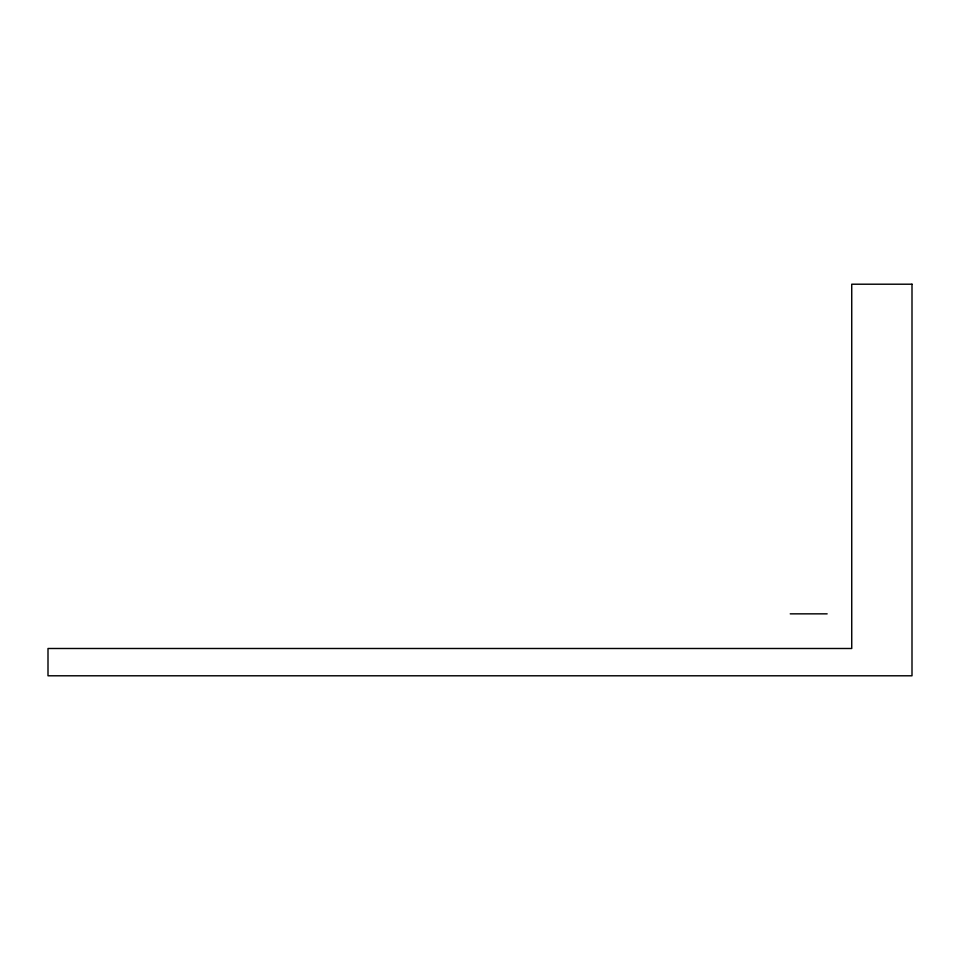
<?xml version="1.0" encoding="UTF-8"?>
<svg xmlns="http://www.w3.org/2000/svg" width="960" height="960" viewBox="0 0 960 960"><rect width="100%" height="100%" fill="white"/><g stroke="black" fill="none" stroke-linecap="round" stroke-linejoin="round"><path stroke-width="1.44" d="M790.236 613.848L827.148 613.848M912 284.208L851.736 284.208L851.736 648.492L48 648.492L48 675.792L912 675.792L912 284.208"/></g></svg>
